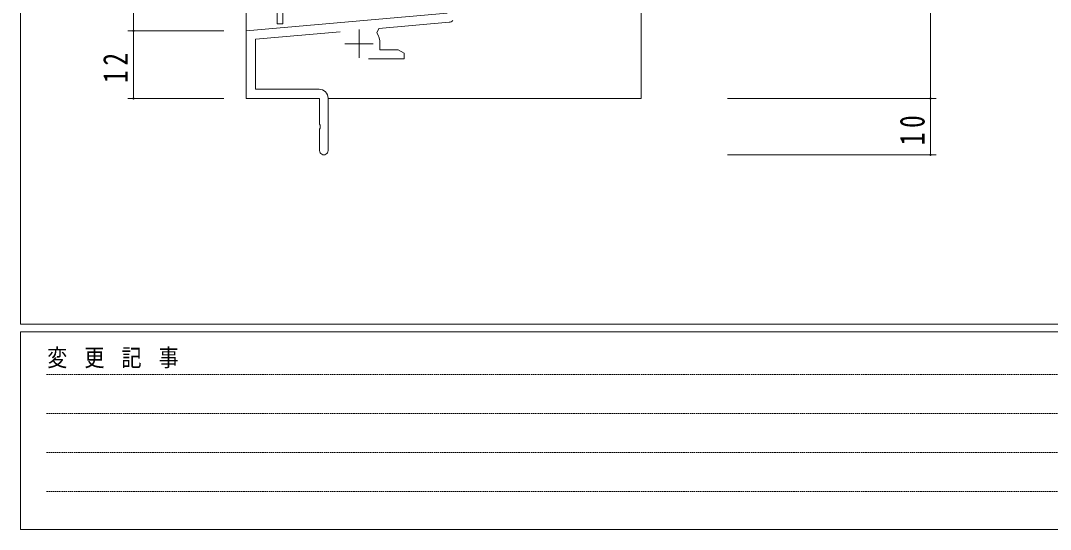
# Model space of a CAD drawing. Units: millimetres on the paper. Extents: x -397 to 397, y -282 to 282.
# Drawn here: x -393.9 to -211.4, y -282.1 to -191.9 of the extents above; entities that cross this region are included whole.
import ezdxf

# ---------------------------------------------------------------- set-up
doc = ezdxf.new("R2010")
doc.units = ezdxf.units.MM
doc.linetypes.add('USER1', pattern=[0.375, 0.25, -0.125])
for name, color, linetype, lineweight in [('0-1_YKK_ZWAK', 7, 'Continuous', 18), ('0-3_YKK_11', 7, 'Continuous', 18), ('0-4_YKK_12', 2, 'Continuous', 18), ('0-7_YKK_D', 6, 'Continuous', 18)]:
    doc.layers.add(name, color=color, linetype=linetype, lineweight=lineweight)
doc.styles.add('ＭＳ ゴシック', font='')
doc.styles.get('ＭＳ ゴシック').set_extended_font_data('MS Gothic')

msp = doc.modelspace()

# ---------------------------------------------------------------- linework, layer by layer
at = {"layer": '0-1_YKK_ZWAK'}
for p, q in [((-393.908, -245.688), (-393.908, 279.312)), ((376.092, -245.688), (-393.908, -245.688)), ((-393.908, -282.088), (-393.908, -247.088)), ((338.292, -247.088), (-393.908, -247.088)), ((-393.908, -282.088), (338.292, -282.088))]:
    msp.add_line(p, q, dxfattribs=at)
at = {"layer": '0-1_YKK_ZWAK', "linetype": 'USER1'}
for p, q in [((-389.31, -254.6), (-141.117, -254.6)), ((-389.31, -261.529), (-141.117, -261.529)), ((-389.31, -268.457), (-141.117, -268.457)), ((-389.31, -275.386), (-141.117, -275.386))]:
    msp.add_line(p, q, dxfattribs=at)
at = {"layer": '0-3_YKK_11'}
for p, q in [((-318.292, -190.572), (-353.908, -193.688)), ((-333.908, -193.488), (-333.908, -198.488)), ((-330.769, -194.029), (-330.389, -193.266)), ((-330.389, -193.266), (-317.922, -192.175)), ((-353.908, -193.688), (-353.908, -205.688)), ((-352.278, -195.181), (-337.278, -193.869)), ((-352.278, -204.058), (-352.278, -195.181)), ((-336.408, -195.988), (-331.408, -195.988)), ((-330.208, -197.058), (-330.208, -195.988)), ((-326.999, -197.058), (-330.208, -197.058)), ((-325.908, -197.688), (-326.999, -197.058)), ((-332.258, -198.688), (-325.908, -198.688)), ((-325.908, -198.688), (-325.908, -197.688)), ((-341.008, -204.058), (-352.278, -204.058)), ((-353.908, -205.688), (-340.908, -205.688)), ((-340.908, -205.688), (-340.908, -210.229)), ((-339.408, -214.938), (-339.408, -205.658)), ((-340.908, -210.229), (-340.788, -210.413)), ((-340.788, -210.963), (-340.908, -211.146)), ((-340.908, -211.146), (-340.908, -214.938)), ((-340.788, -210.413), (-340.788, -210.963))]:
    msp.add_line(p, q, dxfattribs=at)
for centre, radius, start, end in [((-318.009, -191.179), 1, 275, 315.00002), ((-333.908, -195.988), 3.7, 0, 31.96331), ((-341.008, -205.658), 1.6, 0.00001, 89.99999), ((-340.158, -214.938), 0.75, 179.99999, 0.00001)]:
    msp.add_arc(centre, radius, start, end, dxfattribs=at)
at = {"layer": '0-4_YKK_12'}
for p, q in [((-353.908, -205.688), (-353.908, -13.688)), ((-283.908, -149.165), (-283.908, -205.688)), ((-347.408, -155.688), (-347.408, -192.488)), ((-348.408, -181.707), (-348.408, -192.488)), ((-347.408, -192.488), (-348.408, -192.488)), ((-353.908, -205.688), (-341.208, -205.688)), ((-339.408, -205.688), (-283.908, -205.688))]:
    msp.add_line(p, q, dxfattribs=at)
at = {"layer": '0-7_YKK_D'}
for p, q in [((-232.605, -150.688), (-232.605, -205.688)), ((-373.908, -193.688), (-373.908, -180.688)), ((-357.908, -193.688), (-374.908, -193.688)), ((-357.908, -193.688), (-374.908, -193.688)), ((-373.908, -193.688), (-373.908, -205.688)), ((-357.908, -205.688), (-374.908, -205.688)), ((-268.605, -205.688), (-231.605, -205.688)), ((-268.605, -205.688), (-231.605, -205.688)), ((-232.605, -205.688), (-232.605, -215.688)), ((-268.605, -215.688), (-231.605, -215.688))]:
    msp.add_line(p, q, dxfattribs=at)
for centre, start, end in [((-373.908, -193.688), 90, 270), ((-373.908, -193.688), 90, 270), ((-373.908, -193.688), 270, 90), ((-373.908, -193.688), 270, 90), ((-373.908, -205.688), 90, 270), ((-373.908, -205.688), 270, 90), ((-232.605, -205.688), 90, 270), ((-232.605, -205.688), 90, 270), ((-232.605, -205.688), 270, 90), ((-232.605, -205.688), 270, 90), ((-232.605, -215.688), 90, 270), ((-232.605, -215.688), 270, 90)]:
    msp.add_arc(centre, 0.106, start, end, dxfattribs=at)

# ---------------------------------------------------------------- texts
at = {"layer": '0-1_YKK_ZWAK', "insert": (-389.194, -253.534), "char_height": 3.079, "attachment_point": 7, "style": 'ＭＳ ゴシック'}
msp.add_mtext('\\T1.23;\\W0.85;変\\~更\\~記\\~事', dxfattribs=at)
at = {"layer": '0-7_YKK_D', "color": 7, "char_height": 4.399, "attachment_point": 7, "rotation": 90, "style": 'ＭＳ ゴシック'}
for s, insert in [('\\T1.37;\\W0.75;12', (-374.908, -202.94)), ('\\T1.37;\\W0.75;10', (-233.605, -213.989))]:
    msp.add_mtext(s, dxfattribs=dict(at, insert=insert))

doc.saveas('drawing.dxf')
